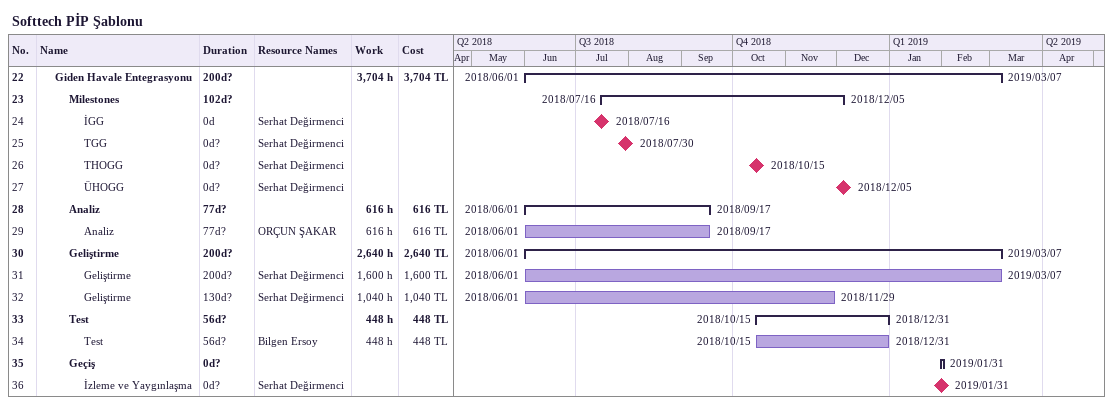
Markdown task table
Softtech PİP Şablonu

| ID | Level | Task | Duration | Start | Finish | Resources | Work (h) | Cost (TL) |
|---|---|---|---|---|---|---|---|---|
| 22 | 2 | **Giden Havale Entegrasyonu** | 200d? | 2018-06-01 | 2019-03-07 |  | 3704 | 3704 |
| 23 | 3 | **Milestones** | 102d? | 2018-07-16 | 2018-12-05 |  |  |  |
| 24 | 4 | İGG | 0d | 2018-07-16 | 2018-07-16 | Serhat Değirmenci |  |  |
| 25 | 4 | TGG | 0d? | 2018-07-30 | 2018-07-30 | Serhat Değirmenci |  |  |
| 26 | 4 | THOGG | 0d? | 2018-10-15 | 2018-10-15 | Serhat Değirmenci |  |  |
| 27 | 4 | ÜHOGG | 0d? | 2018-12-05 | 2018-12-05 | Serhat Değirmenci |  |  |
| 28 | 3 | **Analiz** | 77d? | 2018-06-01 | 2018-09-17 |  | 616 | 616 |
| 29 | 4 | Analiz | 77d? | 2018-06-01 | 2018-09-17 | ORÇUN ŞAKAR | 616 | 616 |
| 30 | 3 | **Geliştirme** | 200d? | 2018-06-01 | 2019-03-07 |  | 2640 | 2640 |
| 31 | 4 | Geliştirme | 200d? | 2018-06-01 | 2019-03-07 | Serhat Değirmenci | 1600 | 1600 |
| 32 | 4 | Geliştirme | 130d? | 2018-06-01 | 2018-11-29 | Serhat Değirmenci | 1040 | 1040 |
| 33 | 3 | **Test** | 56d? | 2018-10-15 | 2018-12-31 |  | 448 | 448 |
| 34 | 4 | Test | 56d? | 2018-10-15 | 2018-12-31 | Bilgen Ersoy | 448 | 448 |
| 35 | 3 | **Geçiş** | 0d? | 2019-01-31 | 2019-01-31 |  |  |  |
| 36 | 4 | İzleme ve Yaygınlaşma | 0d? | 2019-01-31 | 2019-01-31 | Serhat Değirmenci |  |  |
